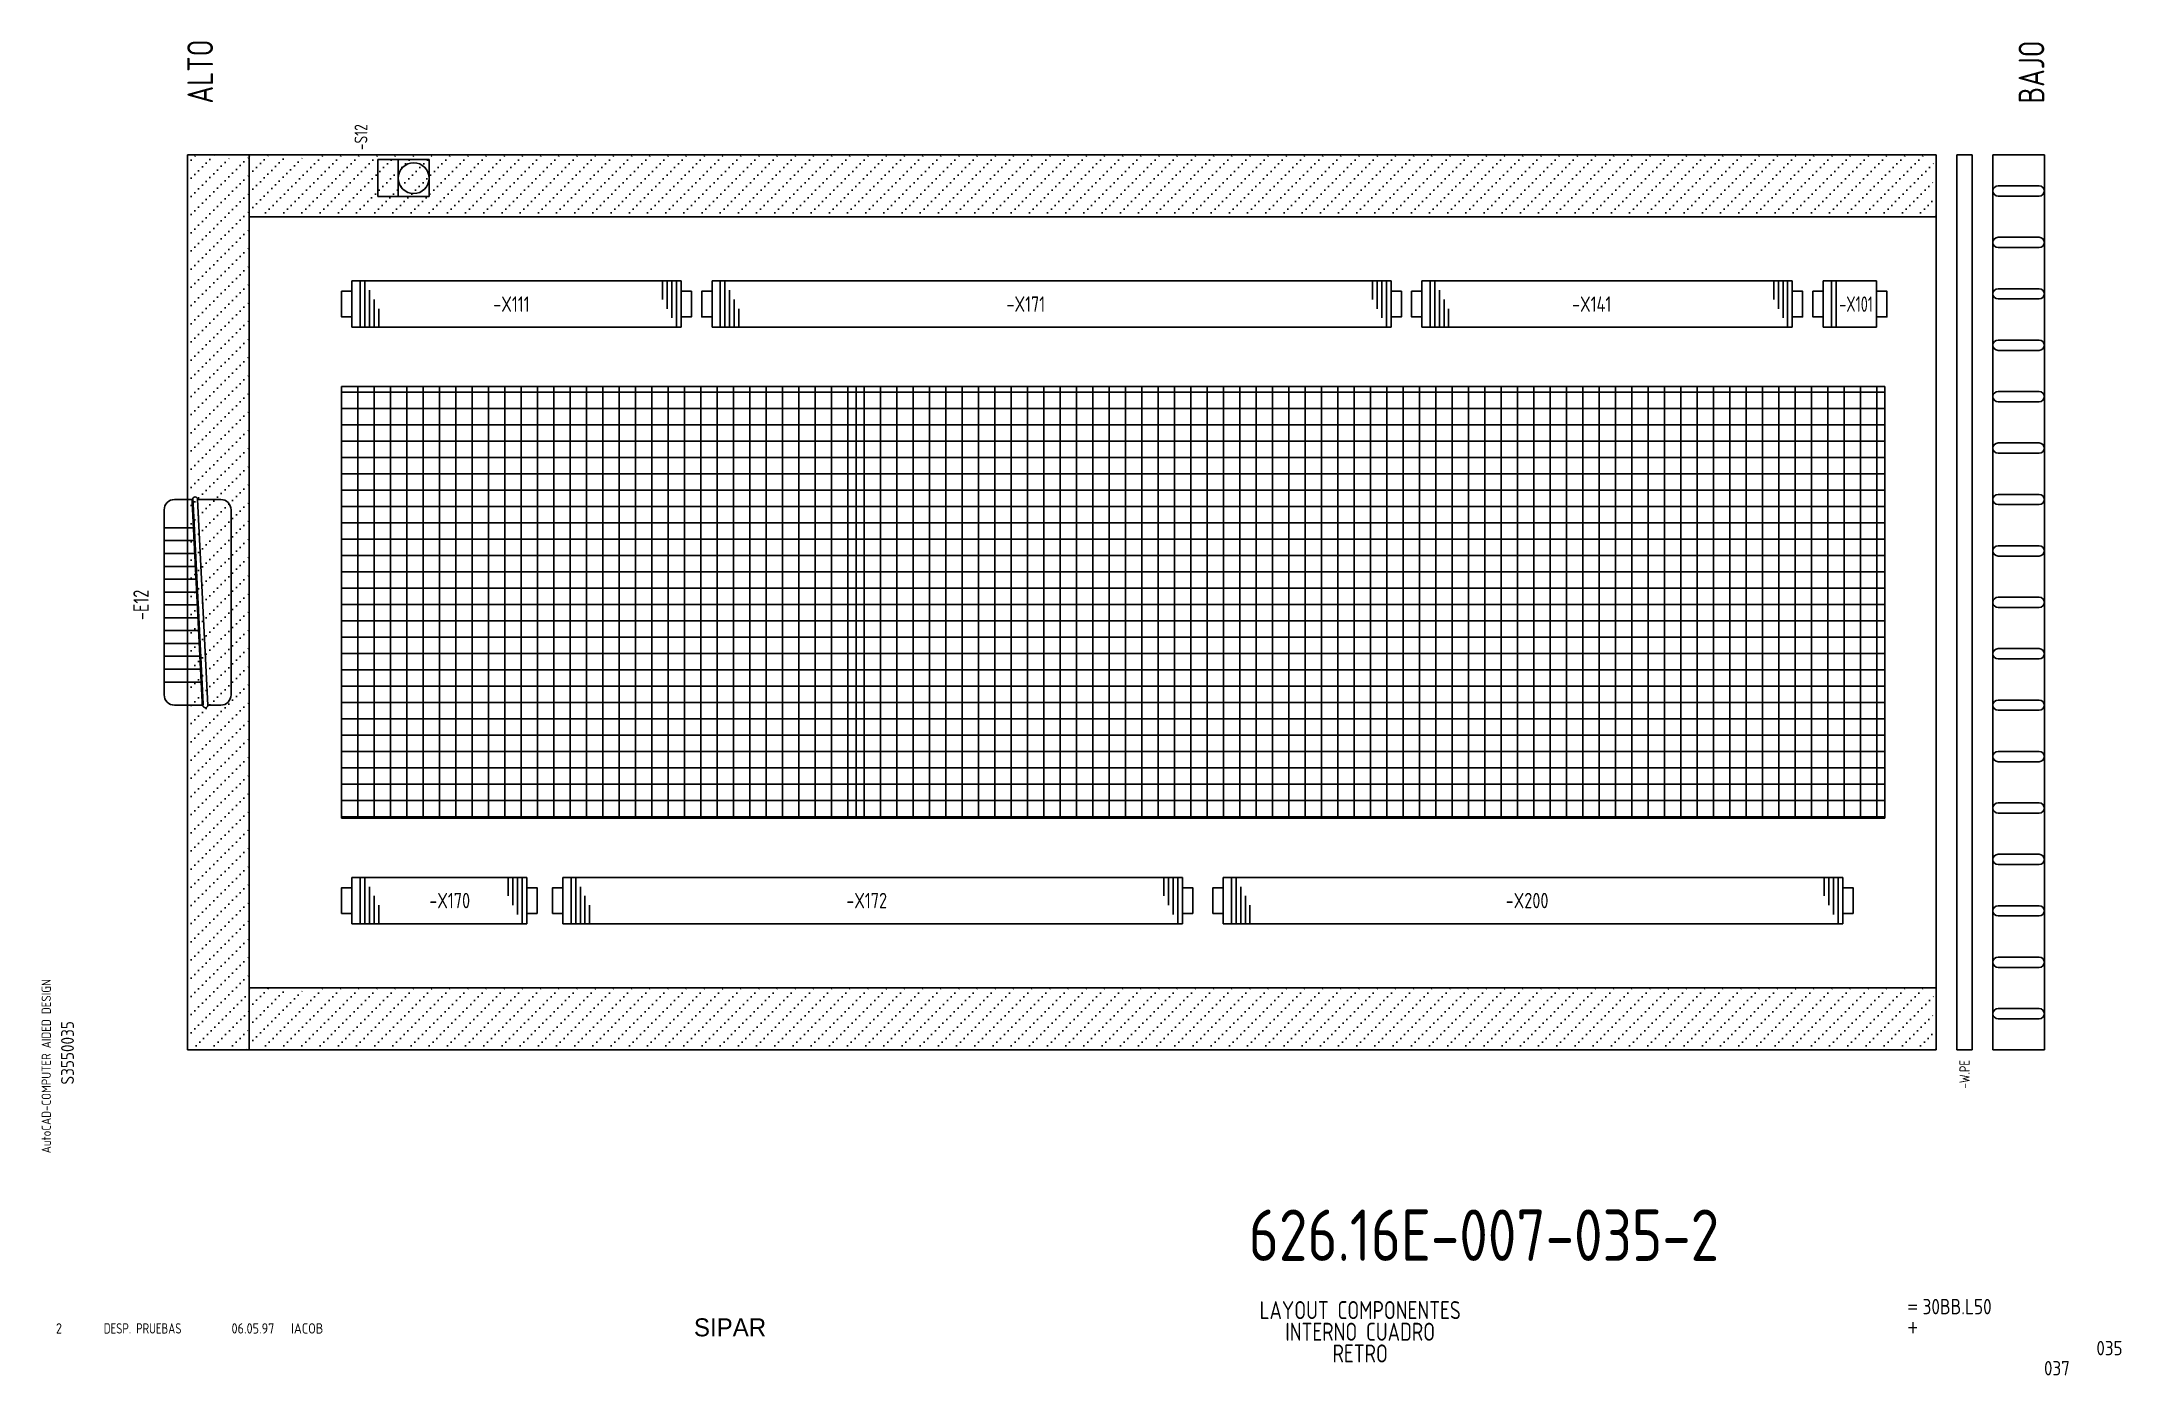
# Model space of a CAD drawing. Extents: x 10 to 414, y 6 to 265.
import ezdxf
from ezdxf.enums import TextEntityAlignment as Align

# ---------------------------------------------------------------- set-up
doc = ezdxf.new("R2010")
doc.units = 0
doc.header["$LTSCALE"] = 5
doc.header["$MEASUREMENT"] = 0
doc.linetypes.add('DOT15', pattern=[0.1875, 0, -0.1875])
doc.layers.get('0').update_dxf_attribs({"linetype": 'CONTINUOUS'})
doc.layers.add('CART', color=7, linetype='CONTINUOUS')
doc.styles.add('DIN', font='DIN.shx', dxfattribs={"width": 0.85})
doc.styles.add('N', font='ROMANS', dxfattribs={"width": 0.85, "height": 3})
doc.styles.add('X', font='UNIV.SHX', dxfattribs={"height": 3.5})

# ---------------------------------------------------------------- blocks, each defined once
blk = doc.blocks.new('*X5')
at = {"color": 0}
for p, q in [((154, 196.85), (354, 196.85)), ((155.575, 114), (155.575, 198)), ((158.75, 114), (158.75, 198)), ((161.925, 114), (161.925, 198)), ((165.1, 114), (165.1, 198)), ((168.275, 114), (168.275, 198)), ((171.45, 114), (171.45, 198)), ((174.625, 114), (174.625, 198)), ((177.8, 114), (177.8, 198)), ((180.975, 114), (180.975, 198)), ((184.15, 114), (184.15, 198)), ((187.325, 114), (187.325, 198)), ((190.5, 114), (190.5, 198)), ((193.675, 114), (193.675, 198)), ((196.85, 114), (196.85, 198)), ((200.025, 114), (200.025, 198)), ((203.2, 114), (203.2, 198)), ((206.375, 114), (206.375, 198)), ((209.55, 114), (209.55, 198)), ((212.725, 114), (212.725, 198)), ((215.9, 114), (215.9, 198)), ((219.075, 114), (219.075, 198)), ((222.25, 114), (222.25, 198)), ((225.425, 114), (225.425, 198)), ((228.6, 114), (228.6, 198)), ((231.775, 114), (231.775, 198)), ((234.95, 114), (234.95, 198)), ((238.125, 114), (238.125, 198)), ((241.3, 114), (241.3, 198)), ((244.475, 114), (244.475, 198)), ((247.65, 114), (247.65, 198)), ((250.825, 114), (250.825, 198)), ((254, 114), (254, 198)), ((257.175, 114), (257.175, 198)), ((260.35, 114), (260.35, 198)), ((263.525, 114), (263.525, 198)), ((266.7, 114), (266.7, 198)), ((269.875, 114), (269.875, 198)), ((273.05, 114), (273.05, 198)), ((276.225, 114), (276.225, 198)), ((279.4, 114), (279.4, 198)), ((282.575, 114), (282.575, 198)), ((285.75, 114), (285.75, 198)), ((288.925, 114), (288.925, 198)), ((292.1, 114), (292.1, 198)), ((295.275, 114), (295.275, 198)), ((298.45, 114), (298.45, 198)), ((301.625, 114), (301.625, 198)), ((304.8, 114), (304.8, 198)), ((307.975, 114), (307.975, 198)), ((311.15, 114), (311.15, 198)), ((314.325, 114), (314.325, 198)), ((317.5, 114), (317.5, 198)), ((320.675, 114), (320.675, 198)), ((323.85, 114), (323.85, 198)), ((327.025, 114), (327.025, 198)), ((330.2, 114), (330.2, 198)), ((333.375, 114), (333.375, 198)), ((336.55, 114), (336.55, 198)), ((339.725, 114), (339.725, 198)), ((342.9, 114), (342.9, 198)), ((346.075, 114), (346.075, 198)), ((349.25, 114), (349.25, 198)), ((352.425, 114), (352.425, 198)), ((154, 193.675), (354, 193.675)), ((154, 190.5), (354, 190.5)), ((154, 187.325), (354, 187.325)), ((154, 184.15), (354, 184.15)), ((154, 180.975), (354, 180.975)), ((154, 177.8), (354, 177.8)), ((154, 174.625), (354, 174.625)), ((154, 171.45), (354, 171.45)), ((154, 168.275), (354, 168.275)), ((154, 165.1), (354, 165.1)), ((154, 161.925), (354, 161.925)), ((154, 158.75), (354, 158.75)), ((154, 155.575), (354, 155.575)), ((154, 152.4), (354, 152.4)), ((154, 149.225), (354, 149.225)), ((154, 146.05), (354, 146.05)), ((154, 142.875), (354, 142.875)), ((154, 139.7), (354, 139.7)), ((154, 136.525), (354, 136.525)), ((154, 133.35), (354, 133.35)), ((154, 130.175), (354, 130.175)), ((154, 127), (354, 127)), ((154, 123.825), (354, 123.825)), ((154, 120.65), (354, 120.65)), ((154, 117.475), (354, 117.475)), ((154, 114.3), (354, 114.3))]:
    blk.add_line(p, q, dxfattribs=at)
blk = doc.blocks.new('*X2')
at = {"color": 0, "linetype": 'DOT15'}
for p, q in [((23, 228.06), (33.94, 239)), ((23, 231.6), (30.4, 239)), ((23, 235.13), (26.87, 239)), ((23, 238.67), (23.33, 239)), ((25.47, 227), (37.47, 239)), ((29.01, 227), (41.01, 239)), ((32.55, 227), (44.55, 239)), ((36.08, 227), (48.08, 239)), ((39.62, 227), (51.62, 239)), ((43.15, 227), (55.15, 239)), ((46.69, 227), (58.69, 239)), ((50.22, 227), (62.22, 239)), ((53.76, 227), (65.76, 239)), ((57.29, 227), (69.29, 239)), ((60.83, 227), (72.83, 239)), ((64.37, 227), (76.37, 239)), ((67.9, 227), (79.9, 239)), ((71.44, 227), (83.44, 239)), ((74.97, 227), (86.97, 239)), ((78.51, 227), (90.51, 239)), ((82.04, 227), (94.04, 239)), ((85.58, 227), (97.58, 239)), ((89.11, 227), (101.11, 239)), ((92.65, 227), (104.65, 239)), ((96.19, 227), (108.19, 239)), ((99.72, 227), (111.72, 239)), ((103.26, 227), (115.26, 239)), ((106.79, 227), (118.79, 239)), ((110.33, 227), (122.33, 239)), ((113.86, 227), (125.86, 239)), ((117.4, 227), (129.4, 239)), ((120.93, 227), (132.93, 239)), ((124.47, 227), (136.47, 239)), ((128.01, 227), (140.01, 239)), ((131.54, 227), (143.54, 239)), ((135.08, 227), (147.08, 239)), ((138.61, 227), (150.61, 239)), ((142.15, 227), (154.15, 239)), ((145.68, 227), (157.68, 239)), ((149.22, 227), (161.22, 239)), ((152.75, 227), (164.75, 239)), ((156.29, 227), (168.29, 239)), ((159.82, 227), (171.82, 239)), ((163.36, 227), (175.36, 239)), ((166.9, 227), (178.9, 239)), ((170.43, 227), (182.43, 239)), ((173.97, 227), (185.97, 239)), ((177.5, 227), (189.5, 239)), ((181.04, 227), (193.04, 239)), ((184.57, 227), (196.57, 239)), ((188.11, 227), (200.11, 239)), ((191.64, 227), (203.64, 239)), ((195.18, 227), (207.18, 239)), ((198.72, 227), (210.72, 239)), ((202.25, 227), (214.25, 239)), ((205.79, 227), (217.79, 239)), ((209.32, 227), (221.32, 239)), ((212.86, 227), (224.86, 239)), ((216.39, 227), (228.39, 239)), ((219.93, 227), (231.93, 239)), ((223.46, 227), (235.46, 239)), ((227, 227), (239, 239)), ((230.54, 227), (242.54, 239)), ((234.07, 227), (246.07, 239)), ((237.61, 227), (249.61, 239)), ((241.14, 227), (253.14, 239)), ((244.68, 227), (256.68, 239)), ((248.21, 227), (260.21, 239)), ((251.75, 227), (263.75, 239)), ((255.28, 227), (267.28, 239)), ((258.82, 227), (270.82, 239)), ((262.36, 227), (274.36, 239)), ((265.89, 227), (277.89, 239)), ((269.43, 227), (281.43, 239)), ((272.96, 227), (284.96, 239)), ((276.5, 227), (288.5, 239)), ((280.03, 227), (292.03, 239)), ((283.57, 227), (295.57, 239)), ((287.1, 227), (299.1, 239)), ((290.64, 227), (302.64, 239)), ((294.18, 227), (306.18, 239)), ((297.71, 227), (309.71, 239)), ((301.25, 227), (313.25, 239)), ((304.78, 227), (316.78, 239)), ((308.32, 227), (320.32, 239)), ((311.85, 227), (323.85, 239)), ((315.39, 227), (327.39, 239)), ((318.92, 227), (330.92, 239)), ((322.46, 227), (334.46, 239)), ((325.99, 227), (337.99, 239)), ((329.53, 227), (341.53, 239)), ((333.07, 227), (345.07, 239)), ((336.6, 227), (348.6, 239)), ((340.14, 227), (351, 237.86)), ((343.67, 227), (351, 234.33)), ((347.21, 227), (351, 230.79)), ((350.74, 227), (351, 227.26))]:
    blk.add_line(p, q, dxfattribs=at)
blk = doc.blocks.new('*X4')
at = {"color": 0}
for p, q in [((54, 196.85), (154, 196.85)), ((57.15, 114), (57.15, 198)), ((60.325, 114), (60.325, 198)), ((63.5, 114), (63.5, 198)), ((66.675, 114), (66.675, 198)), ((69.85, 114), (69.85, 198)), ((73.025, 114), (73.025, 198)), ((76.2, 114), (76.2, 198)), ((79.375, 114), (79.375, 198)), ((82.55, 114), (82.55, 198)), ((85.725, 114), (85.725, 198)), ((88.9, 114), (88.9, 198)), ((92.075, 114), (92.075, 198)), ((95.25, 114), (95.25, 198)), ((98.425, 114), (98.425, 198)), ((101.6, 114), (101.6, 198)), ((104.775, 114), (104.775, 198)), ((107.95, 114), (107.95, 198)), ((111.125, 114), (111.125, 198)), ((114.3, 114), (114.3, 198)), ((117.475, 114), (117.475, 198)), ((120.65, 114), (120.65, 198)), ((123.825, 114), (123.825, 198)), ((127, 114), (127, 198)), ((130.175, 114), (130.175, 198)), ((133.35, 114), (133.35, 198)), ((136.525, 114), (136.525, 198)), ((139.7, 114), (139.7, 198)), ((142.875, 114), (142.875, 198)), ((146.05, 114), (146.05, 198)), ((149.225, 114), (149.225, 198)), ((152.4, 114), (152.4, 198)), ((54, 193.675), (154, 193.675)), ((54, 190.5), (154, 190.5)), ((54, 187.325), (154, 187.325)), ((54, 184.15), (154, 184.15)), ((54, 180.975), (154, 180.975)), ((54, 177.8), (154, 177.8)), ((54, 174.625), (154, 174.625)), ((54, 171.45), (154, 171.45)), ((54, 168.275), (154, 168.275)), ((54, 165.1), (154, 165.1)), ((54, 161.925), (154, 161.925)), ((54, 158.75), (154, 158.75)), ((54, 155.575), (154, 155.575)), ((54, 152.4), (154, 152.4)), ((54, 149.225), (154, 149.225)), ((54, 146.05), (154, 146.05)), ((54, 142.875), (154, 142.875)), ((54, 139.7), (154, 139.7)), ((54, 136.525), (154, 136.525)), ((54, 133.35), (154, 133.35)), ((54, 130.175), (154, 130.175)), ((54, 127), (154, 127)), ((54, 123.825), (154, 123.825)), ((54, 120.65), (154, 120.65)), ((54, 117.475), (154, 117.475)), ((54, 114.3), (154, 114.3))]:
    blk.add_line(p, q, dxfattribs=at)
blk = doc.blocks.new('*X3')
at = {"color": 0, "linetype": 'DOT15'}
for p, q in [((11, 230.2), (19.8, 239)), ((11, 233.74), (16.26, 239)), ((11, 237.27), (12.73, 239)), ((11, 226.67), (23, 238.67)), ((11, 223.13), (23, 235.13)), ((11, 219.6), (23, 231.6)), ((11, 216.06), (23, 228.06)), ((11, 212.53), (23, 224.53)), ((11, 208.99), (23, 220.99)), ((11, 205.45), (23, 217.45)), ((11, 201.92), (23, 213.92)), ((11, 198.38), (23, 210.38)), ((11, 194.85), (23, 206.85)), ((11, 191.31), (23, 203.31)), ((11, 187.78), (23, 199.78)), ((11, 184.24), (23, 196.24)), ((11, 180.71), (23, 192.71)), ((11, 177.17), (23, 189.17)), ((11, 173.63), (23, 185.63)), ((11, 170.1), (23, 182.1)), ((11, 166.56), (23, 178.56)), ((11, 163.03), (23, 175.03)), ((11, 159.49), (23, 171.49)), ((11, 155.96), (23, 167.96)), ((11, 152.42), (23, 164.42)), ((11, 148.89), (23, 160.89)), ((11, 145.35), (23, 157.35)), ((11, 141.81), (23, 153.81)), ((11, 138.28), (23, 150.28)), ((11, 134.74), (23, 146.74)), ((11, 131.21), (23, 143.21)), ((11, 127.67), (23, 139.67)), ((11, 124.14), (23, 136.14)), ((11, 120.6), (23, 132.6)), ((11, 117.07), (23, 129.07)), ((11, 113.53), (23, 125.53)), ((11, 109.99), (23, 121.99)), ((11, 106.46), (23, 118.46)), ((11, 102.92), (23, 114.92)), ((11, 99.39), (23, 111.39)), ((11, 95.85), (23, 107.85)), ((11, 92.32), (23, 104.32)), ((11, 88.78), (23, 100.78)), ((11, 85.25), (23, 97.25)), ((11, 81.71), (23, 93.71)), ((11, 78.18), (23, 90.18)), ((11, 74.64), (23, 86.64)), ((11, 71.1), (23, 83.1)), ((11, 67.57), (23, 79.57)), ((11.97, 65), (23, 76.03)), ((15.5, 65), (23, 72.5)), ((19.04, 65), (23, 68.96)), ((22.57, 65), (23, 65.43))]:
    blk.add_line(p, q, dxfattribs=at)
blk = doc.blocks.new('REV2')
at = {"color": 3, "style": 'DIN'}
for s, width, p in [('2', 0.9, (12.45, 13.79)), ('DESP. PRUEBAS', 0.8, (21.76, 13.79)), ('06.05.97', 0.9, (46.59, 13.79)), ('IACOB', 0.9, (58.16, 13.79))]:
    blk.add_text(s, height=2, dxfattribs=dict(at, width=width)).set_placement(p)

msp = doc.modelspace()

# ---------------------------------------------------------------- linework, layer by layer
at = {"color": 6}
for p, q in [((38, 243), (378, 243)), ((38, 243), (38, 69)), ((378, 243), (378, 69)), ((382, 243), (382, 69)), ((385, 243), (382, 243)), ((385, 69), (385, 243)), ((389, 69), (389, 243)), ((389, 243), (399, 243)), ((399, 243), (399, 69)), ((378, 69), (38, 69)), ((382, 69), (385, 69)), ((399, 69), (389, 69))]:
    msp.add_line(p, q, dxfattribs=at)
for p, q in [((50, 69), (50, 243)), ((85, 242.1), (75, 242.1)), ((75, 242.1), (75, 234.9)), ((79, 234.9), (79, 242.1)), ((85, 234.9), (85, 242.1)), ((75, 234.9), (85, 234.9)), ((390, 237), (398, 237)), ((390, 235), (398, 235)), ((50, 231), (378, 231)), ((390, 227), (398, 227)), ((390, 225), (398, 225)), ((71.6, 218.5), (71.6, 209.5)), ((71.6, 218.5), (71.6, 209.5)), ((72.5, 218.5), (72.5, 209.5)), ((72.5, 218.5), (72.5, 209.5)), ((130.4, 218.5), (130.4, 214.9)), ((131.3, 218.5), (131.3, 213.1)), ((132.2, 218.5), (132.2, 211.3)), ((133.1, 218.5), (133.1, 209.5)), ((141.6, 218.5), (141.6, 209.5)), ((141.6, 218.5), (141.6, 209.5)), ((142.5, 218.5), (142.5, 209.5)), ((142.5, 218.5), (142.5, 209.5)), ((268.4, 218.5), (268.4, 214.9)), ((269.3, 218.5), (269.3, 213.1)), ((270.2, 218.5), (270.2, 211.3)), ((271.1, 218.5), (271.1, 209.5)), ((279.6, 218.5), (279.6, 209.5)), ((279.6, 218.5), (279.6, 209.5)), ((280.5, 218.5), (280.5, 209.5)), ((280.5, 218.5), (280.5, 209.5)), ((346.4, 218.5), (346.4, 214.9)), ((347.3, 218.5), (347.3, 213.1)), ((348.2, 218.5), (348.2, 211.3)), ((349.1, 218.5), (349.1, 209.5)), ((357.6, 218.5), (357.6, 209.5)), ((357.6, 218.5), (357.6, 209.5)), ((358.5, 218.5), (358.5, 209.5)), ((358.5, 218.5), (358.5, 209.5)), ((73.4, 209.5), (73.4, 216.7)), ((73.4, 209.5), (73.4, 216.7)), ((74.3, 209.5), (74.3, 214.9)), ((74.3, 209.5), (74.3, 214.9)), ((143.4, 209.5), (143.4, 216.7)), ((143.4, 209.5), (143.4, 216.7)), ((144.3, 209.5), (144.3, 214.9)), ((144.3, 209.5), (144.3, 214.9)), ((281.4, 209.5), (281.4, 216.7)), ((281.4, 209.5), (281.4, 216.7)), ((282.3, 209.5), (282.3, 214.9)), ((282.3, 209.5), (282.3, 214.9)), ((390, 217), (398, 217)), ((390, 215), (398, 215)), ((75.2, 209.5), (75.2, 213.1)), ((75.2, 209.5), (75.2, 213.1)), ((145.2, 209.5), (145.2, 213.1)), ((145.2, 209.5), (145.2, 213.1)), ((283.2, 209.5), (283.2, 213.1)), ((283.2, 209.5), (283.2, 213.1)), ((390, 207), (398, 207)), ((390, 205), (398, 205)), ((68, 114), (68, 198)), ((68, 198), (168, 198)), ((168, 198), (368, 198)), ((168, 114), (168, 198)), ((368, 114), (368, 198)), ((390, 197), (398, 197)), ((390, 195), (398, 195)), ((390, 187), (398, 187)), ((390, 185), (398, 185)), ((390, 177), (398, 177)), ((390, 175), (398, 175)), ((390, 167), (398, 167)), ((390, 165), (398, 165)), ((390, 157), (398, 157)), ((390, 155), (398, 155)), ((390, 147), (398, 147)), ((390, 145), (398, 145)), ((390, 137), (398, 137)), ((390, 135), (398, 135)), ((390, 127), (398, 127)), ((390, 125), (398, 125)), ((68, 114), (168, 114)), ((168, 114), (368, 114)), ((390, 117), (398, 117)), ((390, 115), (398, 115)), ((390, 107), (398, 107)), ((71.6, 102.5), (71.6, 93.5)), ((71.6, 102.5), (71.6, 93.5)), ((72.5, 102.5), (72.5, 93.5)), ((72.5, 102.5), (72.5, 93.5)), ((100.4, 102.5), (100.4, 98.9)), ((101.3, 102.5), (101.3, 97.1)), ((102.2, 102.5), (102.2, 95.3)), ((103.1, 102.5), (103.1, 93.5)), ((112.6, 102.5), (112.6, 93.5)), ((112.6, 102.5), (112.6, 93.5)), ((113.5, 102.5), (113.5, 93.5)), ((113.5, 102.5), (113.5, 93.5)), ((227.85, 102.5), (227.85, 98.9)), ((228.75, 102.5), (228.75, 97.1)), ((229.65, 102.5), (229.65, 95.3)), ((230.55, 102.5), (230.55, 93.5)), ((240.98, 102.5), (240.98, 93.5)), ((240.98, 102.5), (240.98, 93.5)), ((241.88, 102.5), (241.88, 93.5)), ((241.88, 102.5), (241.88, 93.5)), ((356.23, 102.5), (356.23, 98.9)), ((357.13, 102.5), (357.13, 97.1)), ((358.03, 102.5), (358.03, 95.3)), ((358.93, 102.5), (358.93, 93.5)), ((390, 105), (398, 105)), ((73.4, 93.5), (73.4, 100.7)), ((73.4, 93.5), (73.4, 100.7)), ((74.3, 93.5), (74.3, 98.9)), ((74.3, 93.5), (74.3, 98.9)), ((75.2, 93.5), (75.2, 97.1)), ((75.2, 93.5), (75.2, 97.1)), ((114.4, 93.5), (114.4, 100.7)), ((114.4, 93.5), (114.4, 100.7)), ((115.3, 93.5), (115.3, 98.9)), ((115.3, 93.5), (115.3, 98.9)), ((116.2, 93.5), (116.2, 97.1)), ((116.2, 93.5), (116.2, 97.1)), ((242.78, 93.5), (242.78, 100.7)), ((242.78, 93.5), (242.78, 100.7)), ((243.68, 93.5), (243.68, 98.9)), ((243.68, 93.5), (243.68, 98.9)), ((244.58, 93.5), (244.58, 97.1)), ((244.58, 93.5), (244.58, 97.1)), ((390, 97), (398, 97)), ((390, 95), (398, 95)), ((390, 87), (398, 87)), ((390, 85), (398, 85)), ((50, 81), (378, 81)), ((390, 77), (398, 77)), ((390, 75), (398, 75))]:
    msp.add_line(p, q)
at = {"color": 2}
for p, q in [((70, 218.5), (134, 218.5)), ((70, 209.5), (70, 218.5)), ((134, 218.5), (134, 209.5)), ((140, 218.5), (272, 218.5)), ((140, 209.5), (140, 218.5)), ((272, 218.5), (272, 209.5)), ((278, 218.5), (350, 218.5)), ((278, 209.5), (278, 218.5)), ((350, 218.5), (350, 209.5)), ((356, 209.5), (356, 218.5)), ((356, 218.5), (366.4, 218.5)), ((366.4, 209.5), (366.4, 218.5)), ((134, 209.5), (70, 209.5)), ((272, 209.5), (140, 209.5)), ((350, 209.5), (278, 209.5)), ((366.4, 209.5), (356, 209.5)), ((33.5, 138), (33.5, 174)), ((35.5, 176), (39, 176)), ((42, 136), (40, 176)), ((40, 176), (44.5, 176)), ((46.5, 174), (46.5, 138)), ((33.5, 170.5), (39.52, 170.5)), ((33.5, 168), (39.4, 168)), ((33.5, 165.5), (39.52, 165.5)), ((33.5, 163), (39.65, 163)), ((33.5, 160.5), (39.77, 160.5)), ((33.5, 158), (39.9, 158)), ((33.5, 155.5), (40.02, 155.5)), ((33.5, 153), (40.15, 153)), ((33.5, 150.5), (40.27, 150.5)), ((33.5, 148), (40.4, 148)), ((33.5, 145.5), (40.52, 145.5)), ((33.5, 143), (40.65, 143)), ((33.5, 140.5), (40.65, 140.5)), ((41, 136), (35.5, 136)), ((44.5, 136), (42, 136)), ((70, 102.5), (104, 102.5)), ((70, 93.5), (70, 102.5)), ((104, 102.5), (104, 93.5)), ((111, 102.5), (231.45, 102.5)), ((111, 93.5), (111, 102.5)), ((231.45, 102.5), (231.45, 93.5)), ((239.38, 102.5), (359.83, 102.5)), ((239.38, 93.5), (239.38, 102.5)), ((359.83, 102.5), (359.83, 93.5)), ((104, 93.5), (70, 93.5)), ((231.45, 93.5), (111, 93.5)), ((359.83, 93.5), (239.38, 93.5))]:
    msp.add_line(p, q, dxfattribs=at)
for points in [[(70, 216.5), (68, 216.5), (68, 211.5), (70, 211.5)], [(134, 216.5), (136, 216.5), (136, 211.5), (134, 211.5)], [(140, 216.5), (138, 216.5), (138, 211.5), (140, 211.5)], [(272, 216.5), (274, 216.5), (274, 211.5), (272, 211.5)], [(278, 216.5), (276, 216.5), (276, 211.5), (278, 211.5)], [(350, 216.5), (352, 216.5), (352, 211.5), (350, 211.5)], [(356, 216.5), (354, 216.5), (354, 211.5), (356, 211.5)], [(366.4, 216.5), (368.4, 216.5), (368.4, 211.5), (366.4, 211.5)], [(70, 100.5), (68, 100.5), (68, 95.5), (70, 95.5)], [(104, 100.5), (106, 100.5), (106, 95.5), (104, 95.5)], [(111, 100.5), (109, 100.5), (109, 95.5), (111, 95.5)], [(231.45, 100.5), (233.45, 100.5), (233.45, 95.5), (231.45, 95.5)], [(239.38, 100.5), (237.38, 100.5), (237.38, 95.5), (239.38, 95.5)], [(359.83, 100.5), (361.83, 100.5), (361.83, 95.5), (359.83, 95.5)]]:
    msp.add_lwpolyline(points)
at = {"color": 2, "const_width": 0.5}
msp.add_lwpolyline([(41, 136), (39, 176)], dxfattribs=at)
at = {"color": 2}
msp.add_circle((82, 238.5), 3, dxfattribs=at)
for centre, start, end in [((390, 236), 90, 270), ((398, 236), 270, 90), ((390, 226), 90, 270), ((398, 226), 270, 90), ((390, 216), 90, 270), ((398, 216), 270, 90), ((390, 206), 90, 270), ((398, 206), 270, 90), ((390, 196), 90, 270), ((398, 196), 270, 90), ((390, 186), 90, 270), ((398, 186), 270, 90), ((390, 176), 90, 270), ((398, 176), 270, 90), ((390, 166), 90, 270), ((398, 166), 270, 90), ((390, 156), 90, 270), ((398, 156), 270, 90), ((390, 146), 90, 270), ((398, 146), 270, 90), ((390, 136), 90, 270), ((398, 136), 270, 90), ((390, 126), 90, 270), ((398, 126), 270, 90), ((390, 116), 90, 270), ((398, 116), 270, 90), ((390, 106), 90, 270), ((398, 106), 270, 90), ((390, 96), 90, 270), ((398, 96), 270, 90), ((390, 86), 90, 270), ((398, 86), 270, 90), ((390, 76), 90, 270), ((398, 76), 270, 90)]:
    msp.add_arc(centre, 1, start, end)
for centre, radius, start, end in [((35.5, 174), 2, 90, 180), ((39.5, 176), 0.5, 0, 180), ((44.5, 174), 2, 0, 90), ((35.5, 138), 2, 180, 270), ((44.5, 138), 2, 270, 0), ((41.5, 136), 0.5, 180, 0)]:
    msp.add_arc(centre, radius, start, end, dxfattribs=at)

# ---------------------------------------------------------------- block references
at = {"linetype": 'DOT15'}
for name, p in [('*X3', (27, 4)), ('*X2', (27, 4)), ('*X2', (27, -158))]:
    msp.add_blockref(name, p, dxfattribs=at)
at = {"color": 1}
for name in ['*X4', '*X5']:
    msp.add_blockref(name, (14, 0), dxfattribs=at)
at = {"linetype": 'Continuous'}
msp.add_blockref('REV2', (0, 0), dxfattribs=at)

# ---------------------------------------------------------------- texts
at = {"color": 6, "style": 'DIN', "width": 0.8}
for s, p in [('ALTO', (43, 253)), ('BAJO', (399, 253))]:
    msp.add_text(s, height=5, rotation=90, dxfattribs=at).set_placement(p)
at = {"style": 'DIN', "width": 0.8}
for s, height, p in [('-S12', 2.5, (73, 249)), ('-W.PE', 2, (384.5, 67))]:
    msp.add_text(s, height=height, rotation=90, dxfattribs=at).set_placement(p, align=Align.RIGHT)
at = {"color": 2, "style": 'DIN'}
for s, width, p in [('-X111', 0.8, (101, 214)), ('-X171', 0.8, (201, 214)), ('-X141', 0.8, (311, 214)), ('-X101', 0.7, (362.41, 214)), ('-X170', 0.8, (89, 98)), ('-X172', 0.8, (170.06, 98)), ('-X200', 0.8, (298.44, 98))]:
    msp.add_text(s, height=3, dxfattribs=dict(at, width=width)).set_placement(p, align=Align.MIDDLE)
at = {"color": 3, "style": 'DIN', "width": 0.8}
msp.add_text('-E12', height=3, rotation=90, dxfattribs=at).set_placement((30.5, 155.5), align=Align.CENTER)
at = {"color": 2, "style": 'DIN', "width": 0.8}
for s, p in [('LAYOUT COMPONENTES', (266, 16.6)), ('INTERNO CUADRO', (266, 12.39)), ('RETRO', (266, 8.17))]:
    msp.add_text(s, height=3.5, dxfattribs=at).set_placement(p, align=Align.CENTER)
at = {"color": 2, "insert": (244.32, 37.92), "char_height": 10, "width": 111.0411, "attachment_point": 1, "style": 'DIN'}
msp.add_mtext('626.16E-007-035-2', dxfattribs=at)
at = {"layer": 'CART', "color": 1, "style": 'DIN', "width": 0.9}
msp.add_text('AutoCAD-COMPUTER AIDED DESIGN', height=1.8, rotation=90, dxfattribs=at).set_placement((11.47, 48.84))
at = {"layer": 'CART', "color": 3, "style": 'N', "width": 0.85}
for s, p in [('=', (372.24, 17.91)), ('+', (372.24, 13.87))]:
    msp.add_text(s, height=2.5, dxfattribs=at).set_placement(p)
at = {"layer": 'CART', "color": 3, "style": 'DIN', "width": 0.9, "flags": 1}
msp.add_attdef('S3550035', text='', height=2.5, rotation=90, dxfattribs=at).set_placement((15.95, 68.38), align=Align.CENTER)
at = {"layer": 'CART', "color": 3, "style": 'DIN', "width": 0.85}
msp.add_attdef('30BB.L50', text='', height=3, dxfattribs=at).set_placement((375.33, 16.63), align=Align.BOTTOM_LEFT)
at = {"layer": 'CART', "color": 6, "style": 'X', "flags": 1}
msp.add_attdef('SIPAR', text='', height=3.5, dxfattribs=at).set_placement((143.5, 15), align=Align.MIDDLE)
at = {"layer": 'CART', "color": 2, "style": 'DIN', "width": 0.9, "flags": 1}
msp.add_attdef('035', text='', height=2.8, dxfattribs=at).set_placement((414.2, 9.56), align=Align.RIGHT)
at = {"layer": 'CART', "color": 7, "style": 'DIN', "width": 0.9, "flags": 1}
msp.add_attdef('037', (398.93, 5.65), '', height=2.8, dxfattribs=at)

doc.saveas('drawing.dxf')
